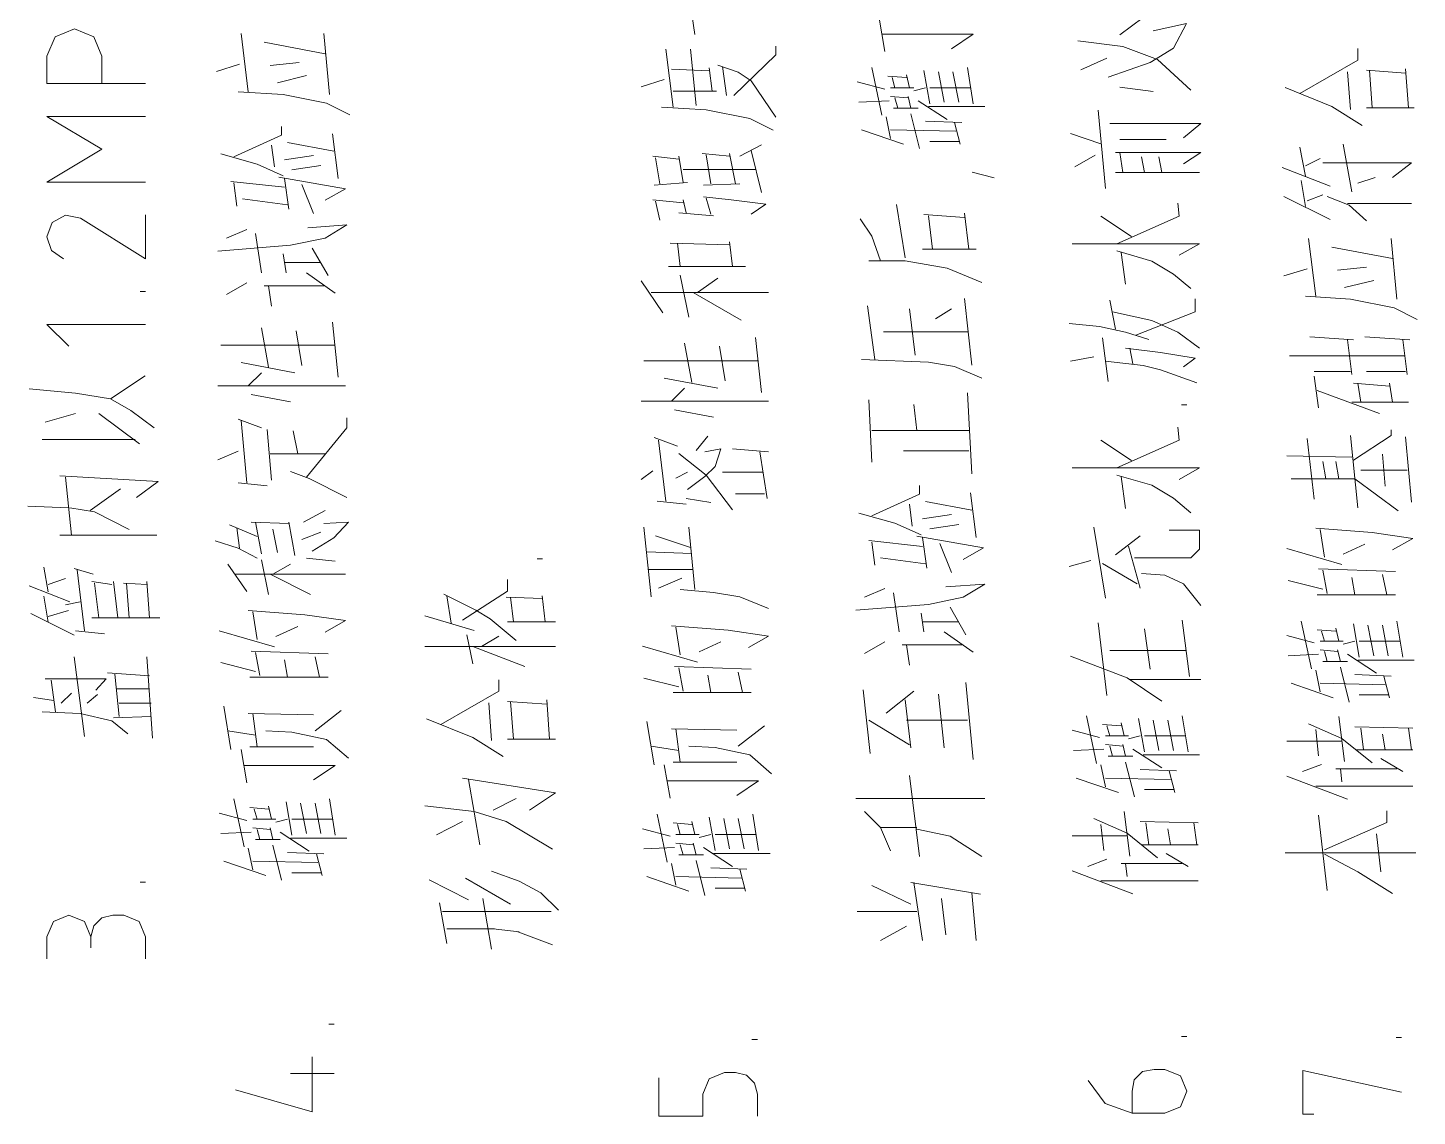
# Model space of a CAD drawing. Header units: millimetres. Extents: x 0 to 829, y 0 to 586.
# Drawn here: x 375.29 to 419.94, y 404.04 to 439.04 of the extents above; entities that cross this region are included whole.
import ezdxf

# ---------------------------------------------------------------- set-up
doc = ezdxf.new("R2010")
doc.units = ezdxf.units.MM

msp = doc.modelspace()

# ---------------------------------------------------------------- linework, layer by layer
at = {"color": 0, "lineweight": 0}
for points in [[(396.628056, 439.479972), (396.723306, 438.827333)], [(377.662722, 438.132361), (377.405194, 438.75325), (376.784306, 439.014306), (376.159889, 438.75325), (375.902361, 438.132361)], [(402.829889, 438.280528), (402.646444, 439.352972)], [(410.012444, 437.458556), (411.363583, 437.92775), (412.107944, 438.393417), (412.52775, 439.183639), (411.455306, 438.950806)], [(410.386389, 438.813222), (411.13075, 439.370611)], [(382.372306, 436.989361), (382.139472, 438.855556)], [(384.845278, 438.202917), (382.887361, 438.576861)], [(384.982861, 436.897639), (384.795889, 438.855556)], [(405.673278, 438.841444), (402.738167, 438.841444)], [(405.673278, 438.841444), (404.974778, 438.37225)], [(409.03525, 438.62625), (410.478111, 438.439278), (411.596417, 438.019472), (412.668861, 437.042278)], [(379.070306, 437.250417), (375.902361, 437.250417), (375.902361, 438.132361)], [(377.662722, 438.132361), (377.662722, 437.250417)], [(396.024806, 436.495472), (395.788444, 438.361667)], [(396.769167, 436.541333), (396.582194, 438.361667)], [(397.979194, 436.869417), (399.330333, 438.174694), (399.330333, 438.453389)], [(418.031083, 438.005361), (418.031083, 438.379306)], [(381.34925, 437.642), (382.093611, 437.874833)], [(383.074333, 437.828972), (384.005667, 437.924222)], [(397.188972, 437.659639), (395.975417, 437.709028)], [(397.280694, 437.007), (397.188972, 437.754889)], [(398.540111, 437.335083), (398.120306, 437.613778), (397.467667, 437.846611)], [(397.746361, 436.869417), (397.608778, 437.80075)], [(402.738167, 436.230889), (402.410083, 437.769)], [(404.276278, 436.601306), (404.089306, 437.67375)], [(405.673278, 436.601306), (405.486306, 437.769)], [(409.126972, 437.694917), (409.966583, 438.065333)], [(416.168417, 436.932917), (418.031083, 438.005361)], [(418.313306, 437.677278), (419.569194, 437.585556)], [(418.49675, 436.46725), (418.405028, 437.677278)], [(419.664444, 436.46725), (419.569194, 437.726667)], [(383.307167, 437.271583), (384.2385, 437.504417)], [(394.998222, 437.148111), (395.742583, 437.380944)], [(398.540111, 437.335083), (399.330333, 436.170917)], [(401.944417, 437.303333), (402.829889, 437.0705)], [(403.531917, 437.440917), (402.925139, 437.486778)], [(403.157972, 437.116361), (403.062722, 437.440917)], [(403.623639, 437.116361), (403.531917, 437.536167)], [(404.554972, 437.627889), (404.741944, 436.650694)], [(405.207611, 436.650694), (405.020639, 437.627889)], [(417.79825, 436.421389), (417.706528, 437.631417)], [(382.04775, 436.989361), (383.490611, 436.897639), (384.891139, 436.618944), (385.6355, 436.245)], [(396.024806, 437.007), (397.421806, 437.007)], [(403.016861, 437.116361), (403.76475, 437.116361)], [(403.577778, 436.788278), (403.016861, 436.837667)], [(403.157972, 436.788278), (403.249694, 436.463722)], [(403.6695, 436.463722), (403.577778, 436.837667)], [(403.76475, 437.021111), (404.135167, 437.116361)], [(404.276278, 437.116361), (405.581556, 437.116361)], [(410.386389, 437.134), (411.455306, 436.992889)], [(415.70275, 437.119889), (417.195, 436.513111)], [(395.650861, 436.495472), (397.093722, 436.40375), (398.49425, 436.125056), (399.238611, 435.751111)], [(401.993806, 436.650694), (402.971, 436.696556)], [(403.112111, 436.463722), (403.902333, 436.463722)], [(403.902333, 436.696556), (404.833667, 436.089778)], [(404.230417, 436.509583), (406.047222, 436.509583)], [(409.920722, 433.870806), (409.684361, 436.389639)], [(417.195, 436.513111), (418.172194, 435.906333)], [(418.313306, 436.46725), (419.847889, 436.46725)], [(419.569194, 436.46725), (419.664444, 436.46725)], [(379.070306, 434.082472), (375.902361, 434.082472), (377.662722, 435.140806), (375.902361, 436.195611), (379.070306, 436.195611)], [(381.906639, 434.893861), (383.44475, 435.592361), (383.44475, 435.871056)], [(403.016861, 435.483), (402.879278, 436.185028)], [(403.948194, 435.158444), (403.6695, 436.27675)], [(404.135167, 436.043917), (405.302861, 435.998056)], [(405.253472, 435.299556), (405.0665, 435.998056)], [(410.058306, 435.969833), (412.993417, 435.969833), (412.436028, 435.504167)], [(385.261556, 434.195361), (385.078111, 435.638222)], [(402.085528, 435.765222), (403.436667, 435.299556)], [(403.016861, 435.765222), (405.115889, 435.715833)], [(408.798889, 435.64175), (409.779611, 435.317194)], [(410.386389, 435.454778), (411.875111, 435.454778)], [(381.486833, 434.985583), (382.654528, 434.661028), (383.490611, 434.287083)], [(383.211917, 434.569306), (383.120194, 435.267806)], [(383.631722, 435.359528), (385.123972, 435.080833)], [(397.841611, 434.9115), (396.956139, 435.003222)], [(398.028583, 434.026028), (397.841611, 435.003222)], [(398.166167, 434.9115), (398.864667, 435.285444)], [(398.864667, 433.747333), (398.540111, 435.098472)], [(404.276278, 435.391278), (405.207611, 435.391278)], [(410.245278, 435.0385), (412.993417, 435.0385), (412.436028, 434.664556)], [(410.478111, 434.385861), (410.386389, 435.0385)], [(416.355389, 434.2765), (416.168417, 435.207833)], [(417.844111, 433.764972), (417.565417, 435.303083)], [(383.54, 434.802139), (384.471333, 434.939722)], [(383.772833, 434.474056), (384.704167, 434.615167)], [(396.20825, 434.819778), (395.372167, 434.9115)], [(395.463889, 434.865639), (395.605, 434.026028)], [(396.349361, 434.071889), (396.20825, 434.9115)], [(397.093722, 434.957361), (397.234833, 434.026028)], [(408.94, 434.569306), (409.592639, 434.94325)], [(411.176611, 434.385861), (411.084889, 434.897389)], [(411.642278, 434.897389), (411.737528, 434.385861)], [(417.145611, 433.951944), (415.6075, 434.555194)], [(416.355389, 434.604583), (416.821056, 434.837417)], [(416.912778, 434.696306), (419.756167, 434.696306), (419.149389, 434.230639)], [(383.54, 433.916667), (381.814917, 434.100111)], [(383.353028, 434.241222), (385.497917, 433.867278), (384.845278, 433.496861)], [(383.677583, 433.214639), (383.54, 434.195361)], [(396.349361, 434.491694), (398.677694, 434.491694)], [(406.343556, 434.220056), (405.638, 434.396444)], [(410.245278, 434.385861), (412.947556, 434.385861)], [(416.355389, 433.299306), (416.214278, 434.135389)], [(418.031083, 434.043667), (418.592, 434.230639)], [(382.001889, 433.309889), (381.906639, 434.05425)], [(384.471333, 433.077056), (384.097389, 434.008389)], [(395.418028, 433.980167), (396.490472, 434.071889)], [(397.002, 433.980167), (398.166167, 434.026028)], [(416.40125, 433.48275), (416.912778, 433.669722)], [(382.188861, 433.542722), (383.631722, 433.35575)], [(396.349361, 433.41925), (395.372167, 433.5145)], [(395.463889, 433.468639), (395.605, 432.861861)], [(396.441083, 433.094694), (396.349361, 433.5145)], [(397.002, 433.606222), (397.887472, 433.5145), (399.005778, 433.373389), (398.540111, 433.048833)], [(397.234833, 433.048833), (397.093722, 433.560361)], [(403.482528, 431.64125), (403.203833, 433.366333)], [(410.291139, 432.099861), (412.294917, 432.985333), (412.249056, 433.405139)], [(415.656889, 433.623861), (417.145611, 432.8795)], [(417.053889, 433.623861), (417.752389, 433.345167), (418.313306, 432.833639)], [(417.706528, 433.391028), (419.756167, 433.391028)], [(376.974806, 432.921833), (376.498556, 433.020611), (376.071694, 432.780722), (375.902361, 432.322111)], [(376.974806, 432.921833), (379.070306, 431.616556), (379.070306, 433.027667)], [(396.20825, 433.094694), (397.326556, 432.999444)], [(402.039667, 432.900667), (402.410083, 432.33975), (402.692306, 431.549528)], [(404.089306, 433.041778), (405.394583, 432.946528)], [(404.368, 431.923472), (404.230417, 432.992389)], [(405.535694, 431.923472), (405.394583, 433.087639)], [(409.779611, 432.985333), (410.756806, 432.332694)], [(375.902361, 432.322111), (376.047, 431.881139), (376.431528, 431.616556)], [(381.395111, 431.8635), (383.726972, 432.050472), (384.845278, 432.283306), (385.543778, 432.703111), (384.284361, 432.611389)], [(381.673806, 432.283306), (382.326444, 432.562)], [(382.792111, 431.165), (382.605139, 432.424417)], [(384.937, 431.073278), (384.425472, 431.95875)], [(397.841611, 432.068111), (395.929556, 432.113972)], [(396.162389, 432.113972), (396.257639, 431.369611)], [(397.933333, 431.369611), (397.841611, 432.163361)], [(404.043444, 431.923472), (405.768528, 431.923472)], [(408.848278, 432.099861), (412.947556, 432.099861), (412.294917, 431.729444)], [(410.291139, 431.867028), (411.409444, 431.542472), (412.107944, 431.122667), (412.668861, 430.657)], [(416.679944, 430.410056), (416.447111, 432.272722)], [(419.149389, 431.620083), (417.195, 431.994028)], [(419.2905, 430.314806), (419.103528, 432.272722)], [(383.585861, 431.165), (383.490611, 431.771778)], [(383.54, 431.493083), (384.704167, 431.493083)], [(402.318361, 431.549528), (403.482528, 431.549528), (404.833667, 431.316694), (405.951972, 430.851028)], [(410.569833, 430.794583), (410.43225, 431.821167)], [(384.2385, 431.165), (385.169833, 430.512361)], [(395.883694, 431.369611), (398.353139, 431.369611)], [(396.257639, 431.090917), (396.536333, 429.739778)], [(396.815028, 430.53), (397.467667, 430.995667)], [(415.656889, 431.062694), (416.40125, 431.295528)], [(417.378444, 431.246139), (418.313306, 431.341389)], [(379.070306, 430.56175), (378.893917, 430.56175)], [(381.673806, 430.4665), (382.326444, 430.840444)], [(384.795889, 430.745194), (382.887361, 430.745194)], [(383.024944, 430.745194), (383.120194, 430.092556)], [(395.696722, 429.877361), (394.998222, 430.903944)], [(395.322778, 430.53), (399.0975, 430.53)], [(398.212028, 429.644528), (396.673917, 430.53)], [(417.611278, 430.68875), (418.546139, 430.921583)], [(402.505333, 428.381583), (402.2725, 430.103139)], [(405.627417, 428.194611), (405.394583, 430.335972)], [(410.245278, 429.351722), (410.058306, 430.283056)], [(410.897917, 429.16475), (412.809972, 429.909111), (412.809972, 430.328917)], [(416.355389, 430.410056), (417.79825, 430.314806), (419.198778, 430.036111), (419.943139, 429.662167)], [(403.810611, 428.519167), (403.623639, 430.011417)], [(404.46325, 429.683333), (404.974778, 430.011417)], [(410.153556, 429.909111), (411.409444, 429.630417)], [(411.409444, 429.630417), (412.249056, 429.256472)], [(379.070306, 429.506944), (375.902361, 429.506944), (376.607917, 428.801389)], [(383.024944, 428.134639), (382.792111, 429.394056)], [(383.910417, 429.302333), (384.097389, 428.184028)], [(385.261556, 427.810083), (385.078111, 429.581028)], [(405.486306, 429.267056), (402.784028, 429.267056)], [(408.753028, 429.538694), (409.73375, 429.443444), (410.569833, 429.256472), (411.317722, 429.023639)], [(412.249056, 429.256472), (412.947556, 428.744944)], [(385.169833, 428.836667), (381.486833, 428.836667)], [(396.628056, 427.64075), (396.395222, 428.900167)], [(397.513528, 428.804917), (397.7005, 427.686611)], [(398.864667, 427.316194), (398.677694, 429.087139)], [(410.012444, 427.6725), (409.825472, 429.073028)], [(410.569833, 428.744944), (411.691667, 428.603833), (412.809972, 428.420389), (412.436028, 428.138167)], [(410.806194, 428.233417), (410.710944, 428.744944)], [(416.492972, 429.104778), (417.8935, 429.009528)], [(417.844111, 427.891222), (417.706528, 429.009528)], [(418.263917, 429.104778), (419.710306, 429.009528)], [(419.615056, 427.891222), (419.477472, 429.009528)], [(382.139472, 428.27575), (383.864556, 427.951194)], [(398.772944, 428.33925), (395.089944, 428.33925)], [(402.085528, 428.381583), (404.230417, 428.286333), (405.0665, 428.14875), (405.951972, 427.774806)], [(408.798889, 428.325139), (409.546778, 428.46625)], [(409.920722, 428.325139), (411.13075, 428.187556), (411.691667, 428.046444), (412.855833, 427.626639)], [(415.840333, 428.498), (419.523333, 428.498)], [(375.334389, 427.432611), (376.823111, 427.295028), (377.941417, 427.108056), (379.059722, 427.852417)], [(382.792111, 427.951194), (382.372306, 427.531389)], [(416.634083, 427.986472), (417.79825, 427.986472)], [(416.775194, 426.818778), (416.634083, 427.845361)], [(418.313306, 427.986472), (419.569194, 427.986472)], [(381.395111, 427.531389), (385.497917, 427.531389)], [(395.742583, 427.781861), (397.467667, 427.453778)], [(396.395222, 427.453778), (395.975417, 427.033972)], [(416.725806, 427.379694), (418.729583, 426.635333)], [(417.8935, 427.612528), (419.057667, 427.520806)], [(418.126333, 427.00575), (418.031083, 427.612528)], [(419.057667, 427.612528), (419.149389, 427.00575)], [(377.941417, 427.108056), (378.594056, 426.734111), (379.341944, 426.176722)], [(382.467556, 427.249167), (383.726972, 427.016333)], [(394.998222, 427.033972), (399.0975, 427.033972)], [(402.410083, 425.072528), (402.318361, 427.076306)], [(403.856472, 426.095583), (403.76475, 426.935194)], [(405.627417, 424.698583), (405.486306, 427.309139)], [(417.844111, 427.00575), (419.664444, 427.00575)], [(375.845917, 426.363694), (376.823111, 426.642389)], [(378.876278, 425.661667), (377.571, 426.642389)], [(384.2385, 424.59275), (385.543778, 426.18025), (385.543778, 426.504806)], [(396.070667, 426.755278), (397.326556, 426.522444)], [(412.538333, 426.914028), (412.361944, 426.914028)], [(382.04775, 426.458944), (382.792111, 426.18025)], [(382.326444, 424.409306), (382.139472, 426.413083)], [(383.120194, 424.501028), (382.979083, 426.130861)], [(383.959806, 425.340639), (383.818694, 426.085)], [(402.410083, 426.095583), (405.535694, 426.095583)], [(410.291139, 424.892611), (412.294917, 425.778083), (412.249056, 426.197889)], [(417.8935, 425.143083), (419.103528, 425.933306), (419.103528, 426.120278)], [(375.750667, 425.802778), (378.735167, 425.802778)], [(395.418028, 425.869806), (396.162389, 425.591111)], [(395.788444, 423.820167), (395.555611, 425.778083)], [(397.143111, 425.915667), (396.769167, 425.45)], [(409.779611, 425.778083), (410.756806, 425.125444)], [(416.634083, 423.883667), (416.40125, 425.841583)], [(418.031083, 423.604972), (417.79825, 425.933306)], [(419.756167, 423.791944), (419.569194, 425.887444)], [(381.395111, 425.153667), (382.04775, 425.432361)], [(383.074333, 425.340639), (384.845278, 425.340639)], [(396.20825, 425.358278), (397.093722, 424.659778), (397.933333, 423.541472)], [(397.047861, 424.613917), (397.375944, 424.938472), (397.559389, 425.499389), (397.047861, 425.404139)], [(397.933333, 425.499389), (399.0975, 425.404139)], [(399.051639, 423.911889), (398.818806, 425.404139)], [(403.436667, 425.442944), (405.535694, 425.442944)], [(415.748611, 425.280667), (417.844111, 425.234806)], [(418.916556, 424.303472), (418.824833, 425.330056)], [(383.726972, 424.779722), (384.330222, 424.546889), (385.543778, 423.943639)], [(394.998222, 424.518667), (395.372167, 424.797361)], [(396.116528, 424.564528), (396.490472, 424.7515)], [(397.608778, 424.7515), (398.914056, 424.7515)], [(408.848278, 424.892611), (412.947556, 424.892611), (412.294917, 424.518667)], [(417.008028, 424.536306), (416.912778, 425.097222)], [(417.427833, 424.536306), (417.332583, 425.097222)], [(418.126333, 424.815), (419.615056, 424.815)], [(376.311583, 424.638611), (379.479528, 424.451639), (378.781028, 423.940111)], [(376.685528, 422.726556), (376.498556, 424.59275)], [(382.04775, 424.409306), (382.979083, 424.314056)], [(396.490472, 424.194111), (397.047861, 424.613917)], [(402.410083, 423.347444), (403.948194, 424.045944), (403.948194, 424.324639)], [(410.291139, 424.659778), (411.409444, 424.335222), (412.107944, 423.915417), (412.668861, 423.44975)], [(410.569833, 423.587333), (410.43225, 424.613917)], [(415.889722, 424.536306), (417.939361, 424.536306)], [(417.939361, 424.536306), (419.336361, 423.509722)], [(377.288778, 423.520306), (378.2695, 424.218806)], [(395.50975, 423.820167), (396.441083, 423.728444)], [(396.441083, 423.911889), (397.234833, 423.774306)], [(398.028583, 424.053), (398.959917, 424.053)], [(404.135167, 423.813111), (405.627417, 423.534417)], [(405.768528, 422.648944), (405.581556, 424.091806)], [(375.285, 423.657889), (376.590278, 423.612028)], [(376.636139, 423.612028), (377.429889, 423.474444), (378.548194, 422.913528)], [(384.14325, 423.149889), (384.845278, 423.523833)], [(401.993806, 423.439167), (403.157972, 423.114611), (403.997583, 422.740667)], [(403.715361, 423.019361), (403.623639, 423.721389)], [(404.043444, 423.252194), (404.974778, 423.393306)], [(381.769056, 423.058167), (382.654528, 422.684222)], [(382.093611, 422.310278), (382.001889, 422.962917)], [(382.467556, 423.149889), (383.677583, 423.104028)], [(382.605139, 423.149889), (382.792111, 422.123306)], [(383.307167, 422.172694), (383.166056, 422.917056)], [(383.677583, 423.149889), (383.864556, 422.077444)], [(384.425472, 422.218556), (385.123972, 422.638361), (385.589639, 423.149889), (384.795889, 423.104028)], [(395.089944, 422.980556), (395.322778, 420.743944)], [(396.723306, 420.976778), (396.536333, 422.980556)], [(404.276278, 422.927639), (405.207611, 423.06875)], [(409.920722, 420.698083), (409.546778, 422.980556)], [(419.802028, 422.62425), (418.49675, 422.811222), (416.679944, 422.952333)], [(376.311583, 422.726556), (379.433667, 422.726556)], [(381.303389, 422.543111), (382.04775, 422.310278), (382.654528, 421.985722)], [(384.704167, 422.825333), (384.097389, 422.588972)], [(395.463889, 422.701861), (396.582194, 422.327917)], [(404.043444, 422.366722), (402.318361, 422.553694)], [(402.505333, 421.763472), (402.410083, 422.507833)], [(403.856472, 422.694806), (406.001361, 422.320861), (405.348722, 421.950444)], [(404.181028, 421.668222), (404.043444, 422.648944)], [(410.245278, 422.095083), (411.039028, 422.701861)], [(412.668861, 422.003361), (412.947556, 422.282056), (412.947556, 422.888833), (411.970361, 422.888833)], [(416.958639, 422.021), (416.821056, 422.906472)], [(419.802028, 422.62425), (419.149389, 422.253833)], [(396.628056, 422.140944), (395.185194, 422.190333)], [(404.974778, 421.530639), (404.600833, 422.461972)], [(411.039028, 421.026167), (410.665083, 422.377306)], [(415.748611, 422.299694), (417.519556, 421.788167)], [(417.565417, 422.112722), (418.263917, 422.440806)], [(375.937639, 420.90975), (375.800056, 421.7035)], [(376.77725, 421.654111), (377.384028, 421.470667)], [(377.105333, 419.650333), (376.868972, 421.60825)], [(382.326444, 420.913278), (381.719667, 421.79875)], [(382.792111, 421.939861), (383.024944, 420.818028)], [(383.166056, 421.470667), (383.726972, 421.79875)], [(384.2385, 421.985722), (385.169833, 421.890472)], [(391.833806, 421.964556), (391.657417, 421.964556)], [(396.673917, 421.629417), (395.231056, 421.629417)], [(402.692306, 421.996306), (404.135167, 421.809333)], [(408.753028, 421.724667), (409.451528, 421.911639)], [(409.825472, 421.816389), (410.943778, 421.16375)], [(410.852056, 422.003361), (412.668861, 422.003361)], [(419.244639, 421.555333), (416.775194, 421.647056)], [(416.912778, 421.601194), (417.053889, 420.853306)], [(375.937639, 421.142583), (376.498556, 421.329556)], [(377.338167, 421.237833), (377.990806, 421.142583)], [(377.571, 420.070139), (377.429889, 421.188444)], [(378.17425, 420.070139), (378.036667, 421.237833)], [(378.361222, 421.188444), (379.109111, 421.142583)], [(378.456472, 421.188444), (378.548194, 420.070139)], [(379.109111, 421.237833), (379.200833, 420.070139)], [(381.956028, 421.470667), (385.497917, 421.470667)], [(384.376083, 420.818028), (383.074333, 421.470667)], [(390.704917, 420.923861), (390.704917, 421.297806)], [(395.555611, 421.022639), (396.3035, 421.350722)], [(401.898556, 420.317083), (404.230417, 420.504056), (405.348722, 420.736889), (406.047222, 421.156694), (404.787806, 421.064972)], [(411.084889, 421.491833), (411.82925, 421.445972), (412.436028, 421.16375), (412.993417, 420.46525)], [(415.794472, 421.273111), (416.912778, 420.994417)], [(417.939361, 420.807444), (417.844111, 421.368361)], [(418.962417, 420.807444), (418.824833, 421.460083)], [(375.334389, 421.096722), (376.636139, 420.585194)], [(375.937639, 419.932556), (375.800056, 420.768639)], [(388.655278, 420.832139), (389.681861, 420.317083), (390.147528, 420.038389), (390.987139, 419.339889)], [(388.888111, 419.897278), (388.750528, 420.78275)], [(389.262056, 419.992528), (390.704917, 420.923861)], [(390.659056, 420.736889), (391.823222, 420.691028)], [(390.891889, 419.946667), (390.800167, 420.736889)], [(391.918472, 419.946667), (391.823222, 420.78275)], [(399.0975, 420.37), (398.166167, 420.743944), (397.326556, 420.885056), (396.257639, 420.976778)], [(402.17725, 420.736889), (402.829889, 421.015583)], [(403.295556, 419.618583), (403.112111, 420.878)], [(416.725806, 420.807444), (419.244639, 420.807444)], [(376.590278, 420.302972), (375.937639, 420.116)], [(376.498556, 420.489944), (376.964222, 420.585194)], [(385.497917, 419.981944), (384.192639, 420.168917), (382.372306, 420.3065)], [(382.654528, 419.375167), (382.513417, 420.260639)], [(405.440444, 419.526861), (404.928917, 420.412333)], [(375.38025, 420.21125), (376.77725, 419.51275)], [(377.338167, 420.070139), (379.525389, 420.070139)], [(383.257778, 419.466889), (383.959806, 419.794972)], [(385.497917, 419.981944), (384.845278, 419.608)], [(388.0485, 420.130111), (389.636, 419.664444)], [(390.704917, 419.946667), (392.243028, 419.946667)], [(399.0975, 419.484528), (397.792222, 419.6715), (395.975417, 419.812611)], [(404.089306, 419.618583), (403.997583, 420.225361)], [(404.043444, 419.946667), (405.207611, 419.946667)], [(409.684361, 419.907861), (409.966583, 417.576)], [(412.623, 418.182778), (412.390167, 419.999583)], [(416.542361, 418.43325), (416.214278, 419.967833)], [(418.080472, 418.803667), (417.8935, 419.876111)], [(418.359167, 419.83025), (418.546139, 418.849528)], [(419.011806, 418.849528), (418.824833, 419.83025)], [(419.477472, 418.803667), (419.2905, 419.967833)], [(376.823111, 419.650333), (377.754444, 419.558611)], [(381.440972, 419.653861), (383.211917, 419.142333)], [(389.586611, 418.592), (389.399639, 419.526861)], [(389.868833, 419.152917), (390.426222, 419.477472)], [(396.257639, 418.881278), (396.116528, 419.76675)], [(399.0975, 419.484528), (398.444861, 419.114111)], [(404.741944, 419.618583), (405.673278, 418.965944)], [(411.176611, 419.720889), (411.363583, 418.415611)], [(415.748611, 419.502167), (416.634083, 419.269333)], [(417.332583, 419.643278), (416.725806, 419.689139)], [(416.958639, 419.318722), (416.866917, 419.643278)], [(417.427833, 419.318722), (417.332583, 419.735)], [(384.937, 418.9095), (382.467556, 419.001222)], [(382.605139, 418.955361), (382.74625, 418.211)], [(388.0485, 419.152917), (392.197167, 419.152917)], [(388.189611, 419.152917), (392.243028, 419.152917)], [(389.586611, 419.152917), (391.265833, 418.500278)], [(395.044083, 419.159972), (396.815028, 418.648444)], [(396.860889, 418.973), (397.559389, 419.301083)], [(402.17725, 418.920083), (402.829889, 419.294028)], [(405.302861, 419.198778), (403.390806, 419.198778)], [(403.531917, 419.198778), (403.623639, 418.546139)], [(412.52775, 419.022389), (410.058306, 419.022389)], [(415.794472, 418.849528), (416.775194, 418.898917)], [(416.821056, 419.318722), (417.565417, 419.318722)], [(417.378444, 418.990639), (416.821056, 419.0365)], [(416.958639, 418.990639), (417.053889, 418.666083)], [(417.473694, 418.666083), (417.378444, 419.0365)], [(417.565417, 419.223472), (417.939361, 419.318722)], [(417.706528, 418.898917), (418.637861, 418.292139)], [(418.080472, 419.318722), (419.382222, 419.318722)], [(377.105333, 416.249556), (376.77725, 418.81425)], [(379.292556, 416.203694), (379.109111, 418.81425)], [(381.486833, 418.630806), (382.605139, 418.348583)], [(383.631722, 418.161611), (383.54, 418.722528)], [(384.658306, 418.161611), (384.517194, 418.81425)], [(398.540111, 418.415611), (396.070667, 418.507333)], [(396.20825, 418.461472), (396.349361, 417.713583)], [(410.619222, 418.136917), (408.798889, 418.835417)], [(416.912778, 418.666083), (417.706528, 418.666083)], [(417.752389, 417.360806), (417.473694, 418.479111)], [(418.031083, 418.711944), (419.847889, 418.711944)], [(377.803833, 418.112222), (375.845917, 418.112222)], [(376.170472, 417.043306), (376.032889, 418.066361)], [(377.803833, 418.112222), (377.47575, 417.741806)], [(377.849694, 418.299194), (379.200833, 418.207472)], [(378.223639, 416.902194), (378.082528, 418.253333)], [(382.421694, 418.161611), (384.937, 418.161611)], [(390.426222, 417.706528), (390.426222, 418.080472)], [(395.089944, 418.133389), (396.20825, 417.854694)], [(397.234833, 417.667722), (397.143111, 418.228639)], [(398.261417, 417.667722), (398.120306, 418.320361)], [(410.619222, 418.136917), (411.737528, 417.389028)], [(410.710944, 418.087528), (412.993417, 418.087528)], [(416.821056, 417.685361), (416.679944, 418.383861)], [(417.939361, 418.246278), (419.103528, 418.196889)], [(419.057667, 417.498389), (418.870694, 418.196889)], [(376.357444, 417.322), (376.685528, 417.646556)], [(377.197056, 417.322), (377.521611, 417.600694)], [(378.128389, 417.787667), (379.200833, 417.787667)], [(388.563556, 416.637611), (390.426222, 417.706528)], [(396.024806, 417.667722), (398.540111, 417.667722)], [(402.364222, 415.70275), (402.131389, 417.755917)], [(402.879278, 417.008028), (403.76475, 417.706528)], [(404.554972, 417.614806), (404.741944, 415.889722)], [(405.673278, 415.519306), (405.440444, 417.98875)], [(415.889722, 417.964056), (417.240861, 417.498389)], [(416.821056, 417.964056), (418.916556, 417.918194)], [(418.080472, 417.593639), (419.011806, 417.593639)], [(375.471972, 417.508972), (376.124611, 417.413722)], [(379.246694, 417.322), (378.223639, 417.322)], [(381.814917, 415.833278), (381.582083, 417.230278)], [(390.193389, 416.122556), (390.101667, 417.336111)], [(390.704917, 417.381972), (391.964333, 417.29025)], [(390.891889, 416.171944), (390.800167, 417.381972)], [(392.056056, 416.171944), (391.964333, 417.427833)], [(403.6695, 415.889722), (403.482528, 417.427833)], [(375.750667, 417.043306), (376.964222, 416.993917), (377.990806, 416.761083), (378.502333, 416.341278)], [(378.036667, 416.856333), (379.246694, 416.902194)], [(382.372306, 416.997444), (384.471333, 416.951583)], [(382.654528, 415.925), (382.513417, 416.997444)], [(384.517194, 416.440056), (385.356806, 417.092694)], [(388.097889, 416.821056), (389.586611, 416.217806)], [(395.418028, 415.339389), (395.185194, 416.736389)], [(403.623639, 415.984972), (402.318361, 416.775194)], [(405.486306, 416.775194), (403.531917, 416.775194)], [(409.6385, 415.38525), (409.313944, 416.923361)], [(410.523972, 416.270722), (410.43225, 416.690528)], [(411.176611, 415.759194), (410.989639, 416.831639)], [(411.455306, 416.78225), (411.642278, 415.805056)], [(412.107944, 415.805056), (411.9245, 416.78225)], [(412.577139, 415.759194), (412.390167, 416.923361)], [(416.447111, 416.662306), (417.519556, 416.193111), (418.49675, 415.402889)], [(417.427833, 416.895139), (417.611278, 415.44875)], [(382.605139, 416.298944), (381.719667, 416.440056)], [(382.933222, 416.440056), (383.772833, 416.390667), (384.891139, 416.157833), (385.589639, 415.554583)], [(389.586611, 416.217806), (390.567333, 415.611028)], [(395.975417, 416.503556), (398.074444, 416.457694)], [(396.257639, 415.431111), (396.116528, 416.503556)], [(398.120306, 415.942639), (398.959917, 416.595278)], [(408.848278, 416.457694), (409.73375, 416.224861)], [(410.43225, 416.598806), (409.825472, 416.644667)], [(409.920722, 416.270722), (410.665083, 416.270722)], [(410.058306, 416.270722), (409.966583, 416.598806)], [(410.665083, 416.179), (411.039028, 416.270722)], [(411.176611, 416.270722), (412.481889, 416.270722)], [(416.775194, 415.635722), (416.679944, 416.475333)], [(417.939361, 416.567056), (419.802028, 416.521194)], [(418.218056, 415.822694), (418.126333, 416.521194)], [(418.916556, 415.822694), (418.824833, 416.334222)], [(419.756167, 415.822694), (419.664444, 416.521194)], [(382.326444, 414.760833), (382.139472, 415.833278)], [(382.421694, 415.925), (384.471333, 415.925)], [(390.704917, 416.171944), (392.243028, 416.171944)], [(391.964333, 416.171944), (392.056056, 416.171944)], [(396.20825, 415.805056), (395.322778, 415.942639)], [(396.536333, 415.942639), (397.375944, 415.896778), (398.49425, 415.663944), (399.19275, 415.057167)], [(408.894139, 415.805056), (409.871333, 415.850917)], [(410.478111, 415.946167), (409.920722, 415.992028)], [(410.058306, 415.946167), (410.153556, 415.618083)], [(410.569833, 415.618083), (410.478111, 415.992028)], [(410.806194, 415.850917), (411.737528, 415.247667)], [(415.748611, 416.101389), (417.519556, 416.101389)], [(417.985222, 415.822694), (419.802028, 415.822694)], [(385.169833, 415.32175), (382.234722, 415.32175)], [(385.169833, 415.32175), (384.471333, 414.856083)], [(395.929556, 414.266944), (395.742583, 415.339389)], [(396.024806, 415.431111), (398.074444, 415.431111)], [(409.920722, 414.640889), (409.779611, 415.339389)], [(410.012444, 415.618083), (410.806194, 415.618083)], [(410.852056, 414.312806), (410.569833, 415.431111)], [(411.13075, 415.663944), (412.947556, 415.663944)], [(416.260139, 415.124194), (416.866917, 415.357028)], [(419.477472, 415.124194), (418.778972, 415.544)], [(389.262056, 414.912528), (392.243028, 414.446861), (391.406944, 413.885944)], [(403.623639, 415.00425), (403.948194, 412.393694)], [(408.985861, 414.919583), (410.337, 414.453917)], [(409.920722, 414.919583), (412.016222, 414.873722)], [(411.039028, 415.198278), (412.203194, 415.152417)], [(412.157333, 414.453917), (411.970361, 415.152417)], [(415.748611, 414.983083), (417.706528, 414.238722)], [(417.332583, 415.215917), (419.2905, 415.215917)], [(417.519556, 414.796111), (417.473694, 415.215917)], [(389.819444, 412.767639), (389.449028, 414.866667)], [(398.772944, 414.824333), (395.837833, 414.824333)], [(398.772944, 414.824333), (398.074444, 414.358667)], [(411.176611, 414.545639), (412.107944, 414.545639)], [(416.679944, 414.658528), (419.802028, 414.658528)], [(382.234722, 412.711194), (381.906639, 414.249306)], [(383.120194, 413.596667), (383.024944, 414.016472)], [(383.772833, 413.085139), (383.585861, 414.154056)], [(384.051528, 414.108194), (384.2385, 413.131)], [(384.704167, 413.131), (384.517194, 414.108194)], [(385.169833, 413.085139), (384.982861, 414.249306)], [(389.636, 413.840083), (388.0485, 414.027056)], [(390.23925, 413.885944), (390.987139, 414.259889)], [(401.898556, 414.259889), (406.047222, 414.259889)], [(381.440972, 413.783639), (382.326444, 413.550806)], [(383.024944, 413.921222), (382.421694, 413.970611)], [(382.513417, 413.596667), (383.257778, 413.596667)], [(382.654528, 413.596667), (382.559278, 413.921222)], [(383.257778, 413.501417), (383.631722, 413.596667)], [(383.772833, 413.596667), (385.078111, 413.596667)], [(389.636, 413.840083), (390.659056, 413.515528)], [(395.837833, 412.217306), (395.50975, 413.755417)], [(397.375944, 412.587722), (397.188972, 413.660167)], [(397.654639, 413.614306), (397.841611, 412.637111)], [(398.307278, 412.637111), (398.120306, 413.614306)], [(398.772944, 412.587722), (398.585972, 413.755417)], [(402.17725, 413.840083), (402.692306, 413.328556), (403.016861, 412.580667)], [(409.546778, 413.614306), (410.619222, 413.148639), (411.596417, 412.354889)], [(410.523972, 413.847139), (410.710944, 412.404278)], [(417.053889, 411.300083), (416.775194, 413.723667)], [(416.958639, 412.605361), (418.962417, 413.490833), (418.962417, 413.864778)], [(381.486833, 413.131), (382.467556, 413.176861)], [(383.074333, 413.268583), (382.513417, 413.317972)], [(382.654528, 413.268583), (382.74625, 412.944028)], [(383.166056, 412.944028), (383.074333, 413.317972)], [(383.398889, 413.176861), (384.330222, 412.570083)], [(388.422444, 413.095722), (389.262056, 413.515528)], [(392.151306, 412.630056), (390.659056, 413.515528)], [(395.044083, 413.286222), (395.929556, 413.053389)], [(396.628056, 413.427333), (396.024806, 413.473194)], [(396.116528, 413.102778), (396.860889, 413.102778)], [(396.257639, 413.102778), (396.162389, 413.427333)], [(396.723306, 413.102778), (396.628056, 413.522583)], [(396.860889, 413.007528), (397.234833, 413.102778)], [(397.375944, 413.102778), (398.677694, 413.102778)], [(402.692306, 413.328556), (403.856472, 413.328556)], [(403.856472, 413.279167), (404.928917, 413.046333), (405.951972, 412.393694)], [(409.871333, 412.59125), (409.779611, 413.427333)], [(411.039028, 413.522583), (412.901694, 413.476722)], [(411.317722, 412.774694), (411.222472, 413.476722)], [(412.016222, 412.774694), (411.9245, 413.28975)], [(412.855833, 412.774694), (412.760583, 413.476722)], [(418.778972, 411.906861), (418.637861, 413.120417)], [(382.513417, 411.963306), (382.372306, 412.665333)], [(382.605139, 412.944028), (383.398889, 412.944028)], [(383.44475, 411.63875), (383.166056, 412.757056)], [(383.726972, 412.989889), (385.543778, 412.989889)], [(395.089944, 412.637111), (396.070667, 412.682972)], [(396.673917, 412.774694), (396.116528, 412.820556)], [(396.257639, 412.774694), (396.349361, 412.450139)], [(396.769167, 412.450139), (396.673917, 412.820556)], [(397.002, 412.682972), (397.933333, 412.076194)], [(408.848278, 413.056917), (410.619222, 413.056917)], [(411.084889, 412.774694), (412.901694, 412.774694)], [(381.582083, 412.245528), (382.933222, 411.779861)], [(382.513417, 412.245528), (384.612444, 412.199667)], [(383.631722, 412.524222), (384.795889, 412.478361)], [(384.750028, 411.779861), (384.563056, 412.478361)], [(396.20825, 412.450139), (397.002, 412.450139)], [(397.047861, 411.144861), (396.769167, 412.263167)], [(397.326556, 412.496), (399.146889, 412.496)], [(409.359806, 412.076194), (409.966583, 412.309028)], [(412.577139, 412.076194), (411.875111, 412.496)], [(415.70275, 412.513639), (419.897278, 412.513639)], [(416.958639, 412.467778), (418.031083, 411.906861), (419.149389, 411.208361)], [(383.772833, 411.871583), (384.704167, 411.871583)], [(390.193389, 411.928028), (391.078861, 411.603472), (391.777361, 411.229528), (392.338278, 410.672139)], [(395.185194, 411.751639), (396.536333, 411.282444)], [(396.116528, 411.469417), (395.975417, 412.167917)], [(396.116528, 411.751639), (398.212028, 411.70225)], [(397.234833, 412.030333), (398.399, 411.984472)], [(398.353139, 411.282444), (398.166167, 411.984472)], [(408.848278, 411.938611), (410.806194, 411.190722)], [(410.43225, 412.171444), (412.390167, 412.171444)], [(410.619222, 411.751639), (410.569833, 412.171444)], [(379.070306, 411.568194), (378.893917, 411.568194)], [(388.189611, 411.649333), (389.449028, 410.996694)], [(389.353778, 411.695194), (390.800167, 410.859111)], [(397.375944, 411.377694), (398.307278, 411.377694)], [(402.410083, 411.462361), (403.6695, 410.859111)], [(403.6695, 411.557611), (405.906111, 411.183667)], [(403.76475, 411.557611), (404.043444, 409.691417)], [(409.779611, 411.610528), (412.901694, 411.610528)], [(388.750528, 409.599694), (388.514167, 410.904972)], [(390.193389, 409.412722), (389.914694, 411.042556)], [(404.787806, 409.878389), (404.650222, 411.042556)], [(405.627417, 411.229528), (405.768528, 409.691417)], [(377.309944, 409.807833), (377.105333, 410.30525), (376.607917, 410.513389), (376.106972, 410.30525), (375.902361, 409.807833)], [(378.0155, 410.513389), (377.662722, 410.418139), (377.405194, 410.160611), (377.309944, 409.807833)], [(378.0155, 410.513389), (378.368278, 410.513389)], [(379.070306, 409.807833), (378.865694, 410.30525), (378.368278, 410.513389)], [(388.609417, 410.62275), (392.105444, 410.62275)], [(403.856472, 410.62275), (401.944417, 410.62275)], [(388.750528, 410.065361), (390.285111, 410.065361)], [(391.078861, 409.973639), (390.23925, 410.065361)], [(391.033, 409.973639), (392.151306, 409.553833)], [(403.531917, 410.157083), (402.692306, 409.691417)], [(375.902361, 409.102278), (375.902361, 409.807833)], [(377.309944, 409.807833), (377.309944, 409.455056)], [(379.070306, 409.807833), (379.070306, 409.102278)], [(385.134556, 407.00325), (384.958167, 407.00325)], [(398.737667, 406.509361), (398.561278, 406.509361)], [(412.538333, 406.604611), (412.361944, 406.604611)], [(419.442194, 406.572861), (419.265806, 406.572861)], [(381.963083, 404.890111), (384.429, 404.188083), (384.429, 405.948444)], [(411.483528, 405.546278), (411.109583, 405.482778), (410.841472, 405.214667), (410.777972, 404.84425)], [(411.836306, 405.546278), (411.483528, 405.546278)], [(411.836306, 404.138694), (412.333722, 404.346833), (412.538333, 404.84425), (412.333722, 405.341667), (411.836306, 405.546278)], [(419.442194, 404.8125), (416.270722, 405.518056), (416.270722, 404.110472), (416.6235, 404.110472)], [(383.726972, 405.419278), (385.134556, 405.419278)], [(396.977306, 404.749), (396.977306, 404.043444), (395.566194, 404.043444), (395.566194, 405.278167)], [(397.679333, 405.454556), (397.181917, 405.246417), (396.977306, 404.749)], [(398.032111, 405.454556), (397.679333, 405.454556)], [(398.737667, 404.749), (398.642417, 405.101778), (398.384889, 405.359306), (398.032111, 405.454556)], [(409.370389, 405.197028), (409.917194, 404.456194), (410.777972, 404.138694)], [(398.737667, 404.043444), (398.737667, 404.749)], [(410.777972, 404.84425), (410.777972, 404.138694)], [(410.777972, 404.138694), (411.836306, 404.138694)]]:
    msp.add_lwpolyline(points, dxfattribs=at)

doc.saveas('drawing.dxf')
